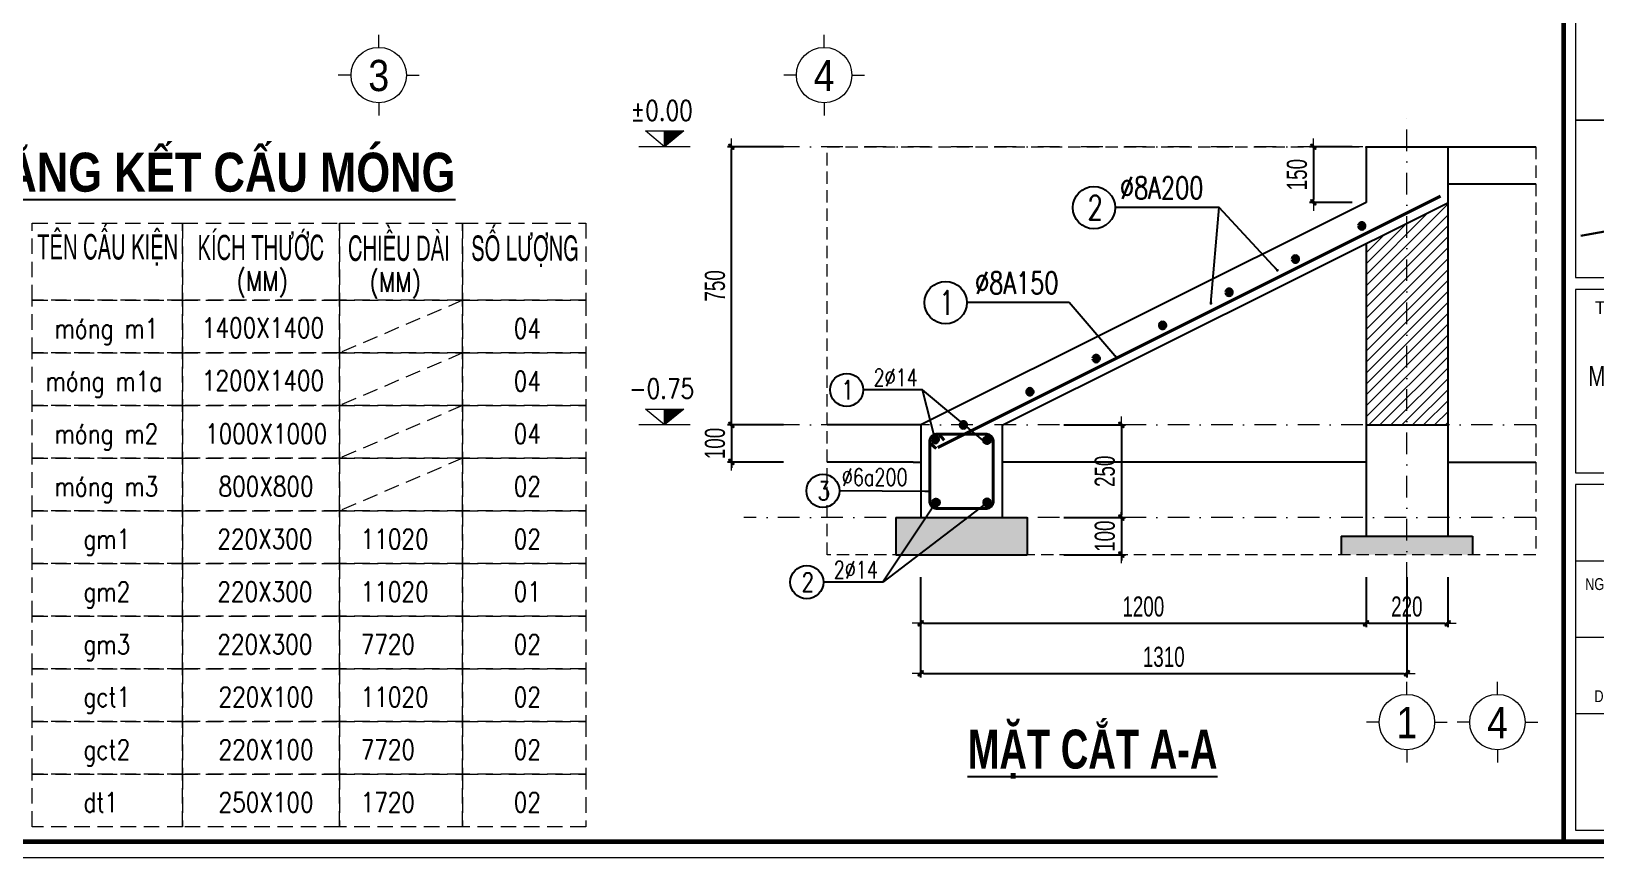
# Model space of a CAD drawing. Header units: millimetres. Extents: x -295047 to 304185, y -728047 to -308748.
# Drawn here: x -161128 to -148482, y -340682 to -333995 of the extents above; entities that cross this region are included whole.
import ezdxf
from ezdxf.enums import TextEntityAlignment as Align

# ---------------------------------------------------------------- set-up
doc = ezdxf.new("R2010")
doc.units = ezdxf.units.MM
doc.header["$MEASUREMENT"] = 0
doc.header["$PDMODE"] = 32
doc.linetypes.add('DASHDOT', pattern=[1, 0.5, -0.25, 0, -0.25])
doc.linetypes.add('HIDDEN', pattern=[0.375, 0.25, -0.125])
doc.layers.get('Defpoints').update_dxf_attribs({"color": 1})
for name, color, linetype, lineweight in [('EG Dim', 8, 'Continuous', 15), ('Khungten_LCDI', 7, 'Continuous', 5), ('LC Dim', 8, 'Continuous', 18), ('LC Hatch', 252, 'Continuous', 9), ('LC ISO', 153, 'Continuous', 13), ('LC MANH DUT', 35, 'HIDDEN', 5), ('LC Net dam 1', 30, 'Continuous', 30), ('LC Net dam2', 6, 'Continuous', 40), ('LC Net dam3', 1, 'Continuous', 60), ('LC Net manh', 219, 'Continuous', 5), ('LC Net thay', 7, 'Continuous', 25), ('LC Net truc', 79, 'DASHDOT', 13), ('LC Text1', 3, 'Continuous', 20), ('LC Text2', 7, 'Continuous', 25)]:
    doc.layers.add(name, color=color, linetype=linetype, lineweight=lineweight)
doc.layers.add('MTTW-THAY', color=4, linetype='Continuous')
doc.styles.add('HOATBIF', font='hoatbif.shx', dxfattribs={"width": 0.7})
doc.styles.add('Khungten', font='VHAVAN.TTF', dxfattribs={"width": 0.9, "height": 5000})
doc.styles.add('LC 1', font='VHAVANB.TTF')
doc.styles.add('LC 2', font='VHARIALN.TTF', dxfattribs={"width": 0.7})
doc.styles.add('LC 3', font='vnsimli.shx', dxfattribs={"width": 0.75})
doc.styles.add('LC3', font='VHARIALB.TTF', dxfattribs={"width": 0.8})
doc.styles.add('RMS2', font='romans.shx', dxfattribs={"width": 0.75})
doc.styles.add('T1', font='Vnsimli.shx', dxfattribs={"width": 0.8})
doc.styles.add('Title', font='VHBLACK.TTF', dxfattribs={"width": 0.8})
doc.dimstyles.new('1-100(1-50)', dxfattribs={"dimscale": 50, "dimtxt": 2.5, "dimasz": 0.35, "dimexe": 0.5, "dimexo": 0, "dimgap": 0.8, "dimtad": 1, "dimdec": 0, "dimzin": 0, "dimdsep": 46, "dimtxsty": 'HOATBIF', "dimblk1": 'DOT', "dimblk2": 'DOT', "dimsah": 1, "dimcen": -1, "dimdle": 1, "dimclrd": 256, "dimclre": 256, "dimclrt": 4, "dimadec": 3, "dimazin": 2, "dimtfac": 0.333333, "dimtdec": 0, "dimtix": 1, "dimtmove": 2, "dimatfit": 3, "dimldrblk": 'DOT', "dimfxl": 1, "dimtvp": 0.833333, "dimtolj": 1, "dimtzin": 0, "dimarcsym": 0})
doc.dimstyles.new('mb', dxfattribs={"dimscale": 71, "dimtxt": 2.5, "dimasz": 0.35, "dimexe": 0.5, "dimexo": 0, "dimgap": 0.8, "dimtad": 1, "dimdec": 0, "dimzin": 0, "dimdsep": 46, "dimtxsty": 'HOATBIF', "dimblk1": 'DOT', "dimblk2": 'DOT', "dimsah": 1, "dimcen": -1, "dimdle": 1, "dimclrd": 256, "dimclre": 256, "dimclrt": 4, "dimadec": 3, "dimazin": 2, "dimtfac": 0.333333, "dimtdec": 0, "dimtix": 1, "dimtmove": 2, "dimatfit": 3, "dimldrblk": 'DOT', "dimfxl": 1, "dimtvp": 0.833333, "dimtolj": 1, "dimtzin": 0, "dimarcsym": 0})

# ---------------------------------------------------------------- blocks, each defined once
blk = doc.blocks.new('NGUYEN BA QUANG')
at = {"layer": 'LC ISO', "const_width": 54}
for points in [[(906, 1114, 0.006821), (929, 1272, 0.011774), (937, 1340, 0.026266), (938, 1394, 0.052103), (935, 1423, 0.076783), (930, 1436, 0.163971), (923, 1442, 0.170042), (914, 1442, 0.080479), (902, 1436, 0.05585), (881, 1417, 0.031056), (847, 1375, 0.025203), (791, 1286, 0.116129), (556, 476, 0.061974), (575, 166, 0.045365), (610, 47, 0.070676), (660, -41, 0.091415), (710, -86, 0.146905), (783, -104, 0.068448), (833, -95, 0.049636), (885, -72, 0.053986), (978, -6, 0.029209), (1056, 69, 0.021304), (1134, 162, 0.025491), (1250, 329, 0.068873), (1561, 1027, 0.01773), (1596, 1171, 0.037697), (1624, 1368, 0.029037), (1623, 1453, 0.04288), (1613, 1525, 0.066726), (1590, 1583, 0.100495), (1556, 1623, 0.111871), (1508, 1644, 0.054631), (1469, 1647, 0.041179), (1426, 1643, 0.04561), (1355, 1623, 0.04967), (1225, 1558, 0.109429), (829, 1164, 0.05047), (753, 1012, 0.368126), (1079, 156, 0.040655), (1223, 90, 0.031441), (1383, 42, 0.023503), (1557, 9, 0.017084), (1742, -10, 0.011936), (1936, -19, 0.009133), (2206, -21, 0.002915), (2480, -16)], [(-3416, -557, -0.001023), (-2231, -345, -0.008385), (-1869, -289, -0.026114), (-905, -212, -0.007166), (-491, -205, 0.001773), (-49, -203, 0.009736), (200, -197, 0.025773), (331, -186, 0.054465), (383, -173, 0.09183), (397, -166, 0.386262), (399, -152, 0.129793), (379, -135, 0.036801), (321, -108, 0.016128), (184, -59, -0.006736), (-183, 62, -0.023924), (-416, 154, -0.046785), (-684, 310, -0.041509), (-918, 503, -0.092678), (-1136, 813, -0.077778), (-1199, 1035, -0.070106), (-1196, 1141, -0.201572), (-1106, 1286, -0.091887), (-982, 1343, -0.118851), (-732, 1351, -0.227561), (-543, 1208, -0.055716), (-508, 1121, -0.035741), (-487, 1019, -0.022757), (-478, 904, -0.018678), (-477, 714, 0.005361), (-493, 294, 0.022501), (-487, 25, 0.024956), (-474, -85, 0.051878), (-451, -169, 0.084004), (-427, -209, 0.302699), (-372, -224, 0.091028), (-331, -204, 0.045769), (-285, -164, 0.031407), (-218, -87, 0.026473), (-114, 66, 0.038878), (124, 530, 0.063388), (207, 831, 0.030377), (243, 1236, 0.019395), (241, 1350, 0.050857), (231, 1429, 0.089259), (221, 1451, 0.446193), (202, 1454, 0.08967), (185, 1438, 0.048315), (156, 1388, 0.024568), (114, 1288, 0.037087), (24, 971, 0.06811), (7, 722, 0.007404), (19, 571, -0.009821), (27, 442, 0.013775), (38, 214, 0.023991), (46, 154, 0.068642), (58, 113, 0.168495), (71, 99, 0.190472), (82, 99, 0.135753), (102, 116, 0.042547), (133, 165, 0.037247), (185, 280, 0.083462), (192, 310, 0.752396), (189, 311, 0.077103), (170, 286, 0.067778), (106, 135, 0.079642), (97, 52, 0.07615), (107, 12, 0.090818), (168, -77, 0.162992), (233, -111, 0.134535), (287, -101, 0.046135), (315, -85, 0.0589), (372, -33, 0.033446), (431, 44, 0.020493), (492, 142, 0.018931), (584, 325, 0.012315), (712, 617, 0.006262), (906, 1114)], [(274, -380, 0.002584), (99, -322, 0.004829), (-9, -289, 0.009549), (-104, -262, 0.02019), (-180, -245, 0.020391), (-210, -242, 0.037792), (-233, -241, 0.083891), (-249, -244, 0.129866), (-256, -250, 0.170647), (-258, -257, 0.074142), (-257, -264, 0.04333), (-253, -271, 0.038982), (-240, -290, 0.018381), (-209, -327, -0.006145), (-155, -388, -0.017161), (-112, -442, -0.029179), (-72, -502, -0.056277), (-39, -577, -0.025416), (-31, -610, -0.003247), (-24, -652, 0.033316), (-18, -677, 0.055631), (-12, -689, 0.087521), (-5, -698, 0.15828), (8, -703, 0.07777), (18, -702, 0.051495), (30, -698, 0.04838), (50, -685, 0.02792), (72, -667, 0.021215), (104, -635, 0.012757), (138, -596, 0.011354), (192, -528, 0.005945), (265, -430, -0.007904), (360, -301, -0.011483), (384, -270, -0.027823), (404, -249, -0.066961), (415, -240, -0.123545), (420, -238, -0.248584), (424, -240, -0.12084), (426, -246, -0.064597), (426, -260, -0.027008), (421, -289, -0.011306), (411, -326, -0.007085), (384, -419, 0.007773), (340, -569, 0.03162), (266, -923, 0.004795), (248, -1055)], [(-1368, -847, -0.004051), (-800, -737, -0.026384), (342, -582, -0.006339), (726, -556, -0.004215), (1111, -537, -0.002629), (1689, -517)]]:
    blk.add_lwpolyline(points, format="xyb", dxfattribs=at)
blk = doc.blocks.new('lcdi fix')
at = {"layer": 'Defpoints', "lineweight": 0}
blk.add_lwpolyline([(-1200, -14850), (-1200, 14850), (40800, 14850), (40800, -14850)], close=True, dxfattribs=at)
at = {"layer": 'Khungten_LCDI', "color": 5, "lineweight": 60}
blk.add_line((36600, 14650), (36600, -14650), dxfattribs=at)
at = {"layer": 'Khungten_LCDI', "color": 9, "lineweight": 15}
for p, q in [((40450, -11100), (36750, -11100)), ((40450, -12067), (36750, -12067)), ((40450, -13033), (36750, -13033))]:
    blk.add_line(p, q, dxfattribs=at)
at = {"layer": 'Khungten_LCDI', "color": 5, "lineweight": 60}
blk.add_lwpolyline([(0, -14650), (0, 14650), (40600, 14650), (40600, -14650)], close=True, dxfattribs=at)
at = {"layer": 'Khungten_LCDI', "color": 9, "lineweight": 15}
for points in [[(36750, -5526), (40450, -5526), (40450, -3535), (36750, -3535)], [(36750, -7517), (40450, -7517), (40450, -5526), (36750, -5526)], [(36750, -9983), (40450, -9983), (40450, -7667), (36750, -7667)], [(36750, -14500), (40450, -14500), (40450, -10133), (36750, -10133)]]:
    blk.add_lwpolyline(points, close=True, dxfattribs=at)
at = {"layer": 'LC Net dam 1', "xscale": 0.5000006712537298, "yscale": 0.5000006712537298, "zscale": 0.5000006712537298}
blk.add_blockref('NGUYEN BA QUANG', (38525, -6710), dxfattribs=at)
at = {"color": 7, "style": 'Khungten'}
blk.add_text('tªn b¶n vÏ - drawing title', height=160, dxfattribs=at).set_placement((38566, -7977), align=Align.CENTER)
at = {"color": 7, "style": 'Khungten', "width": 0.8}
for s, p in [('ngµy hoµn thµnh', (37654, -11466)), ('design stage', (37592, -12883))]:
    blk.add_text(s, height=150, dxfattribs=at).set_placement(p, align=Align.CENTER)
for tag, p in [('REVISION', (39499, -10746)), ('NGAYHT', (39546, -11609))]:
    blk.add_attdef(tag, text='', height=200, dxfattribs=at).set_placement(p, align=Align.CENTER)
at = {"layer": 'LC Text1', "style": 'Title', "width": 1.485915}
for tag, p, p2 in [('TENBANVE1', (36913, -8886), (40339, -8886)), ('TENBANVE2', (36913, -9562), (40339, -9562))]:
    blk.add_attdef(tag, text='', height=250, dxfattribs=at).set_placement(p, p2, align=Align.FIT)
at = {"layer": 'LC Text1', "style": 'Title', "width": 0.7}
blk.add_attdef('SOBANVE', text='', height=250, dxfattribs=at).set_placement((39562, -13896), align=Align.CENTER)
blk = doc.blocks.new('TTRUC')
at = {"layer": 'LC ISO'}
for p, q in [((0, 6.95), (0, 10.13)), ((-6.95, 0), (-10.13, 0)), ((6.95, 0), (10.13, 0)), ((0, -6.95), (0, -10.13))]:
    blk.add_line(p, q, dxfattribs=at)
at = {"layer": 'LC Net manh'}
blk.add_circle((0, 0), 6.95, dxfattribs=at)
blk = doc.blocks.new('TIEUDE1')
at = {"layer": 'LC Text2', "color": 7, "style": 'LC 1'}
blk.add_attdef('TIªU§Ò', text='', height=5, dxfattribs=at).set_placement((0, 0), align=Align.BOTTOM_CENTER)
blk.add_attdef('TL', text='', height=3, dxfattribs=at).set_placement((0, -2), align=Align.TOP_CENTER)
blk = doc.blocks.new('DOT')
at = {"layer": 'LC Dim'}
blk.add_line((-3, 0), (3, 0), dxfattribs=at)
at = {"layer": 'LC Dim', "color": 4}
blk.add_line((-1, -1), (1, 1), dxfattribs=at)
blk.add_lwpolyline([(0.5, 1), (-1, -0.5), (-0.5, -1), (1, 0.5)], close=True, dxfattribs=at)
blk = doc.blocks.new('theptron1')
at = {"layer": 'LC Net dam3'}
for p, q in [((-0.5, 0), (0.5, 0)), ((-0.35, 0.35), (0.35, -0.35)), ((0.35, 0.35), (-0.35, -0.35)), ((0, 0.5), (0, -0.5))]:
    blk.add_line(p, q, dxfattribs=at)
blk.add_circle((0, 0), 0.5, dxfattribs=at)
blk = doc.blocks.new('*U826')
at = {"layer": 'EG Dim', "xscale": -40.70494083590806, "yscale": 40.70494083590806, "zscale": 40.70494083595277, "rotation": 90}
blk.add_blockref('theptron1', (0, 0), dxfattribs=at)
blk = doc.blocks.new('*U827')
at = {"layer": 'MTTW-THAY', "color": 0, "linetype": 'ByBlock', "lineweight": -2}
for p in [(3220, 1610), (2683, 1342), (2147, 1073), (1610, 805), (1073, 537), (537, 268), (0, 0)]:
    blk.add_blockref('*U826', p, dxfattribs=at)
blk = doc.blocks.new('*D828')
at = {"layer": 'Defpoints', "color": 0, "ltscale": 2, "transparency": 16777216}
for p in [(-150339, -338412), (-149679, -338412), (-149679, -338784)]:
    blk.add_point(p, dxfattribs=at)
at = {"layer": 'LC Dim', "lineweight": -2, "ltscale": 2, "transparency": 16777216}
for p, q in [((-150339, -338412), (-150339, -338816)), ((-149679, -338412), (-149679, -338816)), ((-150316, -338784), (-149702, -338784))]:
    blk.add_line(p, q, dxfattribs=at)
at = {"layer": 'LC Dim', "lineweight": -2, "ltscale": 2, "transparency": 16777216, "xscale": 22.75, "yscale": 22.75, "zscale": 22.75, "rotation": 180}
blk.add_blockref('DOT', (-150339, -338784), dxfattribs=at)
at = {"layer": 'LC Dim', "lineweight": -2, "ltscale": 2, "transparency": 16777216, "xscale": 22.75, "yscale": 22.75, "zscale": 22.75}
blk.add_blockref('DOT', (-149679, -338784), dxfattribs=at)
at = {"layer": 'LC Dim', "color": 4, "ltscale": 2, "transparency": 16777216, "insert": (-150009, -338650), "char_height": 162.5, "attachment_point": 5, "style": 'HOATBIF'}
blk.add_mtext('\\A1;220', dxfattribs=at)
blk = doc.blocks.new('_Dot')
at = {"color": 0, "linetype": 'ByBlock', "lineweight": -2}
blk.add_line((-0.5, 0), (-1, 0), dxfattribs=at)
at = {"color": 0, "linetype": 'ByBlock', "const_width": 0.5}
blk.add_lwpolyline([(-0.25, 0, 1), (0.25, 0, 1)], format="xyb", close=True, dxfattribs=at)
blk = doc.blocks.new('*D829')
at = {"layer": 'Defpoints', "color": 0, "ltscale": 2, "transparency": 16777216}
for p in [(-153939, -338412), (-150339, -338412), (-150339, -338784)]:
    blk.add_point(p, dxfattribs=at)
at = {"layer": 'LC Dim', "lineweight": -2, "ltscale": 2, "transparency": 16777216}
for p, q in [((-153939, -338412), (-153939, -338816)), ((-150339, -338412), (-150339, -338816)), ((-153916, -338784), (-150362, -338784))]:
    blk.add_line(p, q, dxfattribs=at)
at = {"layer": 'LC Dim', "lineweight": -2, "ltscale": 2, "transparency": 16777216, "xscale": 22.75, "yscale": 22.75, "zscale": 22.75, "rotation": 180}
blk.add_blockref('DOT', (-153939, -338784), dxfattribs=at)
at = {"layer": 'LC Dim', "lineweight": -2, "ltscale": 2, "transparency": 16777216, "xscale": 22.75, "yscale": 22.75, "zscale": 22.75}
blk.add_blockref('DOT', (-150339, -338784), dxfattribs=at)
at = {"layer": 'LC Dim', "color": 4, "ltscale": 2, "transparency": 16777216, "insert": (-152139, -338650), "char_height": 162.5, "attachment_point": 5, "style": 'HOATBIF'}
blk.add_mtext('\\A1;1200', dxfattribs=at)
blk = doc.blocks.new('*D830')
at = {"layer": 'Defpoints', "color": 0, "ltscale": 2, "transparency": 16777216}
for p in [(-153939, -338412), (-150009, -338412), (-150009, -339190)]:
    blk.add_point(p, dxfattribs=at)
at = {"layer": 'LC Dim', "lineweight": -2, "ltscale": 2, "transparency": 16777216}
for p, q in [((-153939, -338412), (-153939, -339222)), ((-150009, -338412), (-150009, -339222)), ((-153916, -339190), (-150032, -339190))]:
    blk.add_line(p, q, dxfattribs=at)
at = {"layer": 'LC Dim', "lineweight": -2, "ltscale": 2, "transparency": 16777216, "xscale": 22.75, "yscale": 22.75, "zscale": 22.75, "rotation": 180}
blk.add_blockref('DOT', (-153939, -339190), dxfattribs=at)
at = {"layer": 'LC Dim', "lineweight": -2, "ltscale": 2, "transparency": 16777216, "xscale": 22.75, "yscale": 22.75, "zscale": 22.75}
blk.add_blockref('DOT', (-150009, -339190), dxfattribs=at)
at = {"layer": 'LC Dim', "color": 4, "ltscale": 2, "transparency": 16777216, "insert": (-151974, -339057), "char_height": 162.5, "attachment_point": 5, "style": 'HOATBIF'}
blk.add_mtext('\\A1;1310', dxfattribs=at)
blk = doc.blocks.new('*D831')
at = {"layer": 'Defpoints', "color": 0, "ltscale": 2, "transparency": 16777216}
for p in [(-155468, -334930), (-155048, -334930), (-155048, -337180)]:
    blk.add_point(p, dxfattribs=at)
at = {"layer": 'LC Dim', "lineweight": -2, "ltscale": 2, "transparency": 16777216}
for p, q in [((-155048, -334930), (-155500, -334930)), ((-155468, -337157), (-155468, -334953)), ((-155048, -337180), (-155500, -337180))]:
    blk.add_line(p, q, dxfattribs=at)
at = {"layer": 'LC Dim', "lineweight": -2, "ltscale": 2, "transparency": 16777216, "xscale": 22.75, "yscale": 22.75, "zscale": 22.75}
for p, rotation in [((-155468, -334930), 90), ((-155468, -337180), 270)]:
    blk.add_blockref('DOT', p, dxfattribs=dict(at, rotation=rotation))
at = {"layer": 'LC Dim', "color": 4, "ltscale": 2, "transparency": 16777216, "insert": (-155601, -336055), "char_height": 162.5, "attachment_point": 5, "rotation": 90, "style": 'HOATBIF'}
blk.add_mtext('\\A1;750', dxfattribs=at)
blk = doc.blocks.new('Caodo1')
at = {"layer": 'LC Text1'}
blk.add_hatch(color=256, dxfattribs=at).paths.add_polyline_path([(0, 200), (0, 0), (243, 200)])
for p, q in [((0, 0), (0, 200)), ((324, 0), (-324, 0))]:
    blk.add_line(p, q, dxfattribs=at)
blk.add_lwpolyline([(-243, 200), (243, 200), (0, 0), (0, 0)], close=True, dxfattribs=at)
at = {"layer": 'LC Text1', "style": 'T1', "width": 0.8}
blk.add_attdef('%%P0,00', text='', height=250, dxfattribs=at).set_placement((-39, 460), align=Align.MIDDLE_CENTER)
blk = doc.blocks.new('*D832')
at = {"layer": 'Defpoints', "color": 0, "ltscale": 2, "transparency": 16777216}
for p in [(-155048, -337180), (-155468, -337480), (-155048, -337480)]:
    blk.add_point(p, dxfattribs=at)
at = {"layer": 'LC Dim', "lineweight": -2, "ltscale": 2, "transparency": 16777216}
for p, q in [((-155048, -337180), (-155500, -337180)), ((-155468, -337157), (-155468, -337135)), ((-155468, -337180), (-155468, -337480)), ((-155048, -337480), (-155500, -337480)), ((-155468, -337503), (-155468, -337526))]:
    blk.add_line(p, q, dxfattribs=at)
at = {"layer": 'LC Dim', "lineweight": -2, "ltscale": 2, "transparency": 16777216, "xscale": 22.75, "yscale": 22.75, "zscale": 22.75}
for p, rotation in [((-155468, -337180), 270), ((-155468, -337480), 90)]:
    blk.add_blockref('DOT', p, dxfattribs=dict(at, rotation=rotation))
at = {"layer": 'LC Dim', "color": 4, "ltscale": 2, "transparency": 16777216, "insert": (-155601, -337330), "char_height": 162.5, "attachment_point": 5, "rotation": 90, "style": 'HOATBIF'}
blk.add_mtext('\\A1;100', dxfattribs=at)
blk = doc.blocks.new('*D833')
at = {"layer": 'Defpoints', "color": 0, "ltscale": 2, "transparency": 16777216}
for p in [(-150451, -334930), (-150764, -335380), (-150451, -335380)]:
    blk.add_point(p, dxfattribs=at)
at = {"layer": 'LC Dim', "lineweight": -2, "ltscale": 2, "transparency": 16777216}
for p, q in [((-150451, -334930), (-150796, -334930)), ((-150764, -334953), (-150764, -335357)), ((-150451, -335380), (-150796, -335380))]:
    blk.add_line(p, q, dxfattribs=at)
at = {"layer": 'LC Dim', "lineweight": -2, "ltscale": 2, "transparency": 16777216, "xscale": 22.75, "yscale": 22.75, "zscale": 22.75}
for p, rotation in [((-150764, -334930), 90), ((-150764, -335380), 270)]:
    blk.add_blockref('DOT', p, dxfattribs=dict(at, rotation=rotation))
at = {"layer": 'LC Dim', "color": 4, "ltscale": 2, "transparency": 16777216, "insert": (-150897, -335155), "char_height": 162.5, "attachment_point": 5, "rotation": 90, "style": 'HOATBIF'}
blk.add_mtext('\\A1;150', dxfattribs=at)
blk = doc.blocks.new('*D834')
at = {"layer": 'Defpoints', "color": 0, "ltscale": 2, "transparency": 16777216}
for p in [(-152781, -337180), (-152781, -337930), (-152316, -337930)]:
    blk.add_point(p, dxfattribs=at)
at = {"layer": 'LC Dim', "lineweight": -2, "ltscale": 2, "transparency": 16777216}
for p, q in [((-152781, -337180), (-152284, -337180)), ((-152316, -337203), (-152316, -337907)), ((-152781, -337930), (-152284, -337930))]:
    blk.add_line(p, q, dxfattribs=at)
at = {"layer": 'LC Dim', "lineweight": -2, "ltscale": 2, "transparency": 16777216, "xscale": 22.75, "yscale": 22.75, "zscale": 22.75}
for p, rotation in [((-152316, -337180), 90), ((-152316, -337930), 270)]:
    blk.add_blockref('DOT', p, dxfattribs=dict(at, rotation=rotation))
at = {"layer": 'LC Dim', "color": 4, "ltscale": 2, "transparency": 16777216, "insert": (-152450, -337555), "char_height": 162.5, "attachment_point": 5, "rotation": 90, "style": 'HOATBIF'}
blk.add_mtext('\\A1;250', dxfattribs=at)
blk = doc.blocks.new('*D835')
at = {"layer": 'Defpoints', "color": 0, "ltscale": 2, "transparency": 16777216}
for p in [(-152781, -337930), (-152781, -338230), (-152316, -338230)]:
    blk.add_point(p, dxfattribs=at)
at = {"layer": 'LC Dim', "lineweight": -2, "ltscale": 2, "transparency": 16777216}
for p, q in [((-152781, -337930), (-152284, -337930)), ((-152316, -337907), (-152316, -337885)), ((-152316, -337930), (-152316, -338230)), ((-152781, -338230), (-152284, -338230)), ((-152316, -338253), (-152316, -338276))]:
    blk.add_line(p, q, dxfattribs=at)
at = {"layer": 'LC Dim', "lineweight": -2, "ltscale": 2, "transparency": 16777216, "xscale": 22.75, "yscale": 22.75, "zscale": 22.75}
for p, rotation in [((-152316, -337930), 270), ((-152316, -338230), 90)]:
    blk.add_blockref('DOT', p, dxfattribs=dict(at, rotation=rotation))
at = {"layer": 'LC Dim', "color": 4, "ltscale": 2, "transparency": 16777216, "insert": (-152450, -338080), "char_height": 162.5, "attachment_point": 5, "rotation": 90, "style": 'HOATBIF'}
blk.add_mtext('\\A1;100', dxfattribs=at)

msp = doc.modelspace()

# ---------------------------------------------------------------- hatches: boundary and pattern name
at = {"layer": 'LC Hatch', "ltscale": 2}
h = msp.add_hatch(dxfattribs=at)
h.set_pattern_fill('ANSI31', color=256, scale=500, style=0)
h.set_pattern_definition([(45, (-37595.7, -50157.91), (-44.194174, 44.194174), [])])
h.paths.add_polyline_path([(-150338.8, -337180), (-149678.8, -337180), (-149678.8, -335385.4), (-150338.8, -335715.4)])
h = msp.add_hatch(dxfattribs=at)
h.set_pattern_fill('AR-CONC', color=256, scale=10, style=0)
h.set_pattern_definition([(50, (-1722.47, 22909.374), (71.726018, -6.2752135), [7.5, -82.5]), (355, (-1722.47, 22909.374), (-13.875133, 75.219213), [6, -66]), (100.4514, (-1716.49, 22908.85), (57.850938, 68.943954), [6.374019, -70.114211]), (46.1842, (-1722.47, 22929.37), (106.724105, -16.551901), [11.25, -123.75]), (96.6356, (-1713.58, 22928), (93.46627, 97.411787), [9.56103, -105.1713]), (351.1842, (-1722.47, 22929.37), (93.466195, 97.41186), [9, -99]), (21, (-1712.47, 22924.374), (59.690705, -40.261889), [7.5, -82.5]), (326, (-1712.47, 22924.374), (24.331533, 72.515005), [6, -66]), (71.4514, (-1707.496, 22921.02), (84.022263, 32.25305), [6.374019, -70.114211]), (37.5, (-1722.47, 22909.374), (1.2159855, 33.2893854), [0, -65.2, 0, -67, 0, -66.25]), (7.5, (-1722.47, 22909.374), (26.3069537, 39.4411712), [0, -38.2, 0, -63.7, 0, -25.25]), (327.5, (-1744.77, 22909.374), (53.3822436, -2.2554872), [0, -25, 0, -78, 0, -103.5]), (317.5, (-1754.77, 22909.374), (58.318617, 10.010498), [0, -32.5, 0, -51.8, 0, -73.5])])
h.paths.add_polyline_path([(-154138.8, -337930), (-154138.8, -338230), (-153077.9, -338230), (-153077.9, -337930)])
h.paths.add_polyline_path([(-150008.8, -338230), (-150008.8, -338080), (-150538.8, -338080), (-150538.8, -338230)])
h.paths.add_polyline_path([(-149478.8, -338230), (-149478.8, -338080), (-150008.8, -338080), (-150008.8, -338230)])

# ---------------------------------------------------------------- linework, layer by layer
at = {"layer": 'LC MANH DUT', "ltscale": 500}
for p, q in [((-157641.5, -336171.7), (-158637.4, -336597.6)), ((-157641.5, -336597.6), (-158637.4, -337023.5)), ((-157641.5, -337023.5), (-158637.4, -337449.5)), ((-157641.5, -337449.5), (-158637.4, -337875.4))]:
    msp.add_line(p, q, dxfattribs=at)
at = {"layer": 'LC MANH DUT', "ltscale": 400}
msp.add_lwpolyline([(-148965.4, -338230), (-154695.7, -338230), (-154695.7, -334930), (-148965.4, -334930)], close=True, dxfattribs=at)
at = {"layer": 'LC MANH DUT', "ltscale": 500}
for points in [[(-161120, -335547.9), (-159905.2, -335547.9), (-159905.2, -336171.7), (-161120, -336171.7)], [(-159905.2, -335547.9), (-158637.4, -335547.9), (-158637.4, -336171.7), (-159905.2, -336171.7)], [(-158637.4, -335547.9), (-157641.5, -335547.9), (-157641.5, -336171.7), (-158637.4, -336171.7)], [(-157641.5, -335547.9), (-156645.6, -335547.9), (-156645.6, -336171.7), (-157641.5, -336171.7)], [(-161120, -336171.7), (-159905.2, -336171.7), (-159905.2, -336597.6), (-161120, -336597.6)], [(-159905.2, -336171.7), (-158637.4, -336171.7), (-158637.4, -336597.6), (-159905.2, -336597.6)], [(-158637.4, -336171.7), (-157641.5, -336171.7), (-157641.5, -336597.6), (-158637.4, -336597.6)], [(-157641.5, -336171.7), (-156645.6, -336171.7), (-156645.6, -336597.6), (-157641.5, -336597.6)], [(-161120, -336597.6), (-159905.2, -336597.6), (-159905.2, -337023.5), (-161120, -337023.5)], [(-159905.2, -336597.6), (-158637.4, -336597.6), (-158637.4, -337023.5), (-159905.2, -337023.5)], [(-158637.4, -336597.6), (-157641.5, -336597.6), (-157641.5, -337023.5), (-158637.4, -337023.5)], [(-157641.5, -336597.6), (-156645.6, -336597.6), (-156645.6, -337023.5), (-157641.5, -337023.5)], [(-161120, -337023.5), (-159905.2, -337023.5), (-159905.2, -337449.5), (-161120, -337449.5)], [(-159905.2, -337023.5), (-158637.4, -337023.5), (-158637.4, -337449.5), (-159905.2, -337449.5)], [(-158637.4, -337023.5), (-157641.5, -337023.5), (-157641.5, -337449.5), (-158637.4, -337449.5)], [(-157641.5, -337023.5), (-156645.6, -337023.5), (-156645.6, -337449.5), (-157641.5, -337449.5)], [(-161120, -337449.5), (-159905.2, -337449.5), (-159905.2, -337875.4), (-161120, -337875.4)], [(-159905.2, -337449.5), (-158637.4, -337449.5), (-158637.4, -337875.4), (-159905.2, -337875.4)], [(-158637.4, -337449.5), (-157641.5, -337449.5), (-157641.5, -337875.4), (-158637.4, -337875.4)], [(-157641.5, -337449.5), (-156645.6, -337449.5), (-156645.6, -337875.4), (-157641.5, -337875.4)], [(-161120, -337875.4), (-159905.2, -337875.4), (-159905.2, -338301.3), (-161120, -338301.3)], [(-159905.2, -337875.4), (-158637.4, -337875.4), (-158637.4, -338301.3), (-159905.2, -338301.3)], [(-158637.4, -337875.4), (-157641.5, -337875.4), (-157641.5, -338301.3), (-158637.4, -338301.3)], [(-157641.5, -337875.4), (-156645.6, -337875.4), (-156645.6, -338301.3), (-157641.5, -338301.3)], [(-161120, -338301.3), (-159905.2, -338301.3), (-159905.2, -338727.2), (-161120, -338727.2)], [(-159905.2, -338301.3), (-158637.4, -338301.3), (-158637.4, -338727.2), (-159905.2, -338727.2)], [(-158637.4, -338301.3), (-157641.5, -338301.3), (-157641.5, -338727.2), (-158637.4, -338727.2)], [(-157641.5, -338301.3), (-156645.6, -338301.3), (-156645.6, -338727.2), (-157641.5, -338727.2)], [(-161120, -338727.2), (-159905.2, -338727.2), (-159905.2, -339153.1), (-161120, -339153.1)], [(-159905.2, -338727.2), (-158637.4, -338727.2), (-158637.4, -339153.1), (-159905.2, -339153.1)], [(-158637.4, -338727.2), (-157641.5, -338727.2), (-157641.5, -339153.1), (-158637.4, -339153.1)], [(-157641.5, -338727.2), (-156645.6, -338727.2), (-156645.6, -339153.1), (-157641.5, -339153.1)], [(-161120, -339153.1), (-159905.2, -339153.1), (-159905.2, -339579), (-161120, -339579)], [(-159905.2, -339153.1), (-158637.4, -339153.1), (-158637.4, -339579), (-159905.2, -339579)], [(-158637.4, -339153.1), (-157641.5, -339153.1), (-157641.5, -339579), (-158637.4, -339579)], [(-157641.5, -339153.1), (-156645.6, -339153.1), (-156645.6, -339579), (-157641.5, -339579)], [(-161120, -339579), (-159905.2, -339579), (-159905.2, -340004.9), (-161120, -340004.9)], [(-159905.2, -339579), (-158637.4, -339579), (-158637.4, -340004.9), (-159905.2, -340004.9)], [(-158637.4, -339579), (-157641.5, -339579), (-157641.5, -340004.9), (-158637.4, -340004.9)], [(-157641.5, -339579), (-156645.6, -339579), (-156645.6, -340004.9), (-157641.5, -340004.9)], [(-161120, -340004.9), (-159905.2, -340004.9), (-159905.2, -340430.8), (-161120, -340430.8)], [(-159905.2, -340004.9), (-158637.4, -340004.9), (-158637.4, -340430.8), (-159905.2, -340430.8)], [(-158637.4, -340004.9), (-157641.5, -340004.9), (-157641.5, -340430.8), (-158637.4, -340430.8)], [(-157641.5, -340004.9), (-156645.6, -340004.9), (-156645.6, -340430.8), (-157641.5, -340430.8)]]:
    msp.add_lwpolyline(points, close=True, dxfattribs=at)
at = {"layer": 'LC Net dam2'}
for p, q in [((-153800.5, -337362.7), (-149736.3, -335330.6)), ((-153863.8, -337327.2), (-153814.7, -337371)), ((-153791, -337256), (-153748, -337304.3))]:
    msp.add_line(p, q, dxfattribs=at)
msp.add_lwpolyline([(-153863.8, -337307), (-153863.8, -337804, 0.4142136), (-153812.7, -337855), (-153404.8, -337855, 0.4142136), (-153353.8, -337804), (-153353.8, -337307, 0.4142136), (-153404.8, -337256), (-153812.7, -337256, 0.4142136)], format="xyb", close=True, dxfattribs=at)
at = {"layer": 'LC Net thay'}
for p, q in [((-150338.8, -334930), (-148965.4, -334930)), ((-150338.8, -334930), (-150338.8, -335380)), ((-150338.8, -334930), (-150338.8, -334930)), ((-149678.8, -334930), (-149678.8, -338080)), ((-150338.8, -335230), (-150338.8, -335380)), ((-149678.8, -335230), (-148965.4, -335230)), ((-150338.8, -335380), (-153938.8, -337180)), ((-149678.8, -335385.4), (-153278.8, -337185.4)), ((-150338.8, -335715.4), (-150338.8, -338080)), ((-153938.8, -337180), (-154695.7, -337180)), ((-153938.8, -337180), (-153938.8, -337930)), ((-153278.8, -337185.4), (-153278.8, -337930)), ((-153998.8, -337480), (-154695.7, -337480)), ((-153998.8, -337480), (-153938.8, -337480)), ((-153938.8, -337388.2), (-153938.8, -337388.8)), ((-153278.8, -337480), (-153277.9, -337480)), ((-150338.8, -337480), (-153277.9, -337480)), ((-149678.8, -337480), (-148965.4, -337480)), ((-149408.8, -337480), (-149078.7, -337480)), ((-154138.8, -337930), (-154138.8, -338230)), ((-154138.8, -337930), (-153077.9, -337930)), ((-153077.9, -337930), (-153077.9, -338230)), ((-150538.8, -338080), (-150538.8, -338230)), ((-149478.8, -338080), (-149478.8, -338230)), ((-154138.8, -338230), (-153077.9, -338230))]:
    msp.add_line(p, q, dxfattribs=at)
at = {"layer": 'LC Net thay', "ltscale": 2}
for p, q in [((-150338.8, -337180), (-149678.8, -337180)), ((-150538.8, -338080), (-149478.8, -338080))]:
    msp.add_line(p, q, dxfattribs=at)
at = {"layer": 'LC Net truc', "ltscale": 350}
for p, q in [((-150008.8, -338466), (-150008.8, -334690.6)), ((-148965.4, -334930), (-155368.1, -334930)), ((-148965.4, -337180), (-155368.1, -337180)), ((-148965.4, -337930), (-155368.1, -337930))]:
    msp.add_line(p, q, dxfattribs=at)
at = {"layer": 'LC Text2', "ltscale": 100}
for centre, radius in [((-152538.4, -335422.3), 171.2), ((-153737.1, -336190.5), 171.2), ((-154536.7, -336896.8), 133.8), ((-154729.1, -337712.9), 133.8), ((-154858.7, -338452.3), 133.8)]:
    msp.add_circle(centre, radius, dxfattribs=at)

# ---------------------------------------------------------------- block references
at = {"layer": 'LC Dim', "yscale": 42.00000000048894}
for p, xscale, zscale, rotation in [((-153814.9, -337806.9), 42.00000000048894, 42.00000000048894, 180.0000000004822), ((-153402.6, -337806.9), -42.00000000048894, 42.00000000045436, 180)]:
    msp.add_blockref('theptron1', p, dxfattribs=dict(at, xscale=xscale, zscale=zscale, rotation=rotation))
at = {"layer": 'LC ISO'}
for p, xscale, yscale, zscale in [((-158319.1, -334349.7), 32.25101427308982, 32.25101427308982, 32.25101427308982), ((-154719.1, -334349.7), 32.25101427308982, 32.25101427308982, 32.25101427308982), ((-150008.8, -339584.4), 32.25101427331897, 32.25101427331897, 32.25101427331897), ((-149276.7, -339584.4), 32.25101427331897, 32.25101427331897, 32.25101427331897)]:
    msp.add_blockref('TTRUC', p, dxfattribs=dict(at, xscale=xscale, yscale=yscale, zscale=zscale))
at = {"layer": 'LC Net thay'}
ref = msp.add_blockref('lcdi fix', (-172167, -331177.5), dxfattribs=dict(at, xscale=0.6399999999848659, yscale=0.6399999999848659, zscale=0.6399999999848659))
ref.add_attrib('TENBANVE1', 'mÆt b»ng kÕt cÊu mãng', dxfattribs={"layer": 'LC Text1', "height": 160, "style": 'Title', "width": 0.656274}).set_placement((-148542.9, -336864.4), (-146349.9, -336864.4), align=Align.FIT)
at = {"layer": 'LC Text1'}
ref = msp.add_blockref('Caodo1', (-156008.2, -334930), dxfattribs=dict(at, xscale=0.6400000000000002, yscale=0.6400000000000002, zscale=0.6400000000000002))
ref.add_attrib('%%P0,00', '%%p0.00', dxfattribs={"layer": 'LC Text2', "color": 4, "height": 160, "style": 'T1', "width": 0.8}).set_placement((-156033.2, -334635.9), align=Align.MIDDLE_CENTER)
ref = msp.add_blockref('Caodo1', (-156008.2, -337180), dxfattribs=dict(at, xscale=0.6400000000000002, yscale=0.6400000000000002, zscale=0.6400000000000002))
ref.add_attrib('%%P0,00', '-0.75', dxfattribs={"layer": 'LC Text2', "color": 4, "height": 160, "style": 'T1', "width": 0.8}).set_placement((-156033.2, -336885.9), align=Align.MIDDLE_CENTER)
at = {"layer": 'LC Text2'}
ref = msp.add_blockref('TIEUDE1', (-160075.5, -335387.4), dxfattribs=dict(at, xscale=64.00000000148876, yscale=64.00000000148876, zscale=64.00000000148876))
ref.add_attrib('TIªU§Ò', '%%UmÆt b»ng kÕt cÊu mãng', dxfattribs={"color": 7, "height": 315.163, "style": 'LC3', "width": 0.8}).set_placement((-160075.5, -335387.4), align=Align.BOTTOM_CENTER)
ref = msp.add_blockref('TIEUDE1', (-152549.3, -340054.9), dxfattribs=dict(at, xscale=64.00000000148876, yscale=64.00000000148876, zscale=64.00000000148876))
ref.add_attrib('TIªU§Ò', '%%UMÆT C¾T A-A', dxfattribs={"color": 7, "height": 315.163, "style": 'LC3', "width": 0.7}).set_placement((-152549.3, -340054.9), align=Align.BOTTOM_CENTER)
at = {"layer": 'MTTW-THAY'}
msp.add_blockref('*U827', (-153593.2, -337180), dxfattribs=at)
at = {"layer": 'MTTW-THAY', "yscale": 42.00000000048894}
for p, xscale, zscale in [((-153821.3, -337297.7), -42.00000000048894, 42.00000000045436), ((-153402.6, -337304.1), 42.00000000048894, 42.00000000048894)]:
    msp.add_blockref('theptron1', p, dxfattribs=dict(at, xscale=xscale, zscale=zscale))

# ---------------------------------------------------------------- texts
at = {"layer": 'LC Text1', "ltscale": 0.2, "style": 'LC 1', "width": 0.9}
for s, p in [('3', (-158319.1, -334555.1)), ('4', (-154719.1, -334555.1)), ('1', (-150008.8, -339789.9)), ('4', (-149276.7, -339789.9))]:
    msp.add_text(s, height=252.5, dxfattribs=at).set_placement(p, align=Align.BOTTOM_CENTER)
at = {"layer": 'LC Text1', "color": 3, "style": 'LC 3', "width": 0.8}
for s, p in [('(MM)', (-159469.7, -336095.4)), ('(MM)', (-158394.9, -336104.3)), ('mãng m1', (-160940.5, -336479.7)), ('1400X1400', (-159748.4, -336474.7)), ('04', (-157228, -336479.7)), ('mãng m1a', (-161013.5, -336905.6)), ('1200X1400', (-159748.4, -336900.6)), ('04', (-157228, -336905.6)), ('mãng m2', (-160940.5, -337331.5)), ('1000X1000', (-159722.9, -337331.5)), ('04', (-157228, -337331.5)), ('mãng m3', (-160940.5, -337757.4)), ('800X800', (-159613.6, -337757.4)), ('02', (-157228, -337757.4)), ('gm1', (-160706.5, -338183.3)), ('220X300', (-159623.4, -338183.3)), ('11020', (-158464.8, -338183.3)), ('02', (-157228, -338183.3)), ('gm2', (-160706.5, -338609.2)), ('220X300', (-159623.4, -338609.2)), ('11020', (-158464.8, -338609.2)), ('01', (-157228, -338609.2)), ('gm3', (-160706.5, -339035.1)), ('220X300', (-159623.4, -339035.1)), ('7720', (-158464.8, -339035.1)), ('02', (-157228, -339035.1)), ('gct1', (-160706.5, -339461)), ('220X100', (-159613.6, -339461)), ('11020', (-158464.8, -339461)), ('02', (-157228, -339461)), ('gct2', (-160706.5, -339886.9)), ('220X100', (-159613.6, -339886.9)), ('7720', (-158464.8, -339886.9)), ('02', (-157228, -339886.9)), ('dt1', (-160706.5, -340312.9)), ('250X100', (-159613.6, -340312.9)), ('1720', (-158464.8, -340312.9)), ('02', (-157228, -340312.9))]:
    msp.add_text(s, height=160, dxfattribs=at).set_placement(p)
at = {"layer": 'LC Text2', "linetype": 'ByBlock', "width": 0.75}
for s, height, style, p in [('%%C8A200', 177.78, 'LC 3', (-152328, -335351.4)), ('%%C8A150', 177.78, 'LC 3', (-153499.2, -336119.5)), ('2%%C14', 138.89, 'LC 3', (-154319.5, -336865.6)), ('%%C6a200', 138.89, 'RMS2', (-154575.9, -337672.5)), ('2%%C14', 138.89, 'LC 3', (-154641.5, -338421.1))]:
    msp.add_text(s, height=height, dxfattribs=dict(at, style=style)).set_placement(p)
at = {"layer": 'LC Text2', "ltscale": 100, "style": 'LC 3', "width": 0.75}
for s, height, p in [('2', 195.6, (-152528.7, -335422.3)), ('1', 195.6, (-153727.5, -336190.5)), ('1', 152.8, (-154529.2, -336896.8)), ('3', 152.8, (-154721.6, -337712.9)), ('2', 152.8, (-154851.2, -338452.3))]:
    msp.add_text(s, height=height, dxfattribs=at).set_placement(p, align=Align.MIDDLE_CENTER)
at = {"layer": 'LC Text2', "lineweight": -2, "style": 'LC 2', "width": 0.7}
for s, height, p in [('tªn CÊU KIÖN', 203.226, (-161079.4, -335840.3)), ('kÝch th\xadíc', 203.23, (-159783.8, -335845.6)), ('chiÒu dµi', 203.23, (-158567.3, -335851.4)), ('Sè L¦îNG', 203.23, (-157571.3, -335851.4))]:
    msp.add_text(s, height=height, dxfattribs=at).set_placement(p)

# ---------------------------------------------------------------- dimensions: what is measured, and where the dimension line sits
at = {"layer": 'LC Dim', "ltscale": 2}
for base, p1, p2, picture, middle in [((-155467.6, -334930), (-155048.2, -337180), (-155048.2, -334930), '*D831', (-155600.9, -336055)), ((-150763.7, -335380), (-150450.7, -334930), (-150450.7, -335380), '*D833', (-150897, -335155)), ((-155467.6, -337480), (-155048.2, -337180), (-155048.2, -337480), '*D832', (-155600.9, -337330)), ((-152316.5, -337930), (-152781.4, -337180), (-152781.4, -337930), '*D834', (-152449.7, -337555)), ((-152316.5, -338230), (-152781.4, -337930), (-152781.4, -338230), '*D835', (-152449.7, -338080))]:
    dim = msp.add_linear_dim(base=base, p1=p1, p2=p2, angle=90, dimstyle='mb', override={"dimscale": 65, "dimlfac": 0.333333}, dxfattribs=at)
    dim.commit()
    dim.dimension.update_dxf_attribs({"geometry": picture, "text_midpoint": middle})
for base, p1, p2, picture, middle in [((-150338.8, -338783.6), (-153938.8, -338412.4), (-150338.8, -338412.4), '*D829', (-152138.8, -338650.3)), ((-150008.8, -339189.8), (-153938.8, -338412.4), (-150008.8, -338412.4), '*D830', (-151973.8, -339056.6)), ((-149678.8, -338783.6), (-150338.8, -338412.4), (-149678.8, -338412.4), '*D828', (-150008.8, -338650.3))]:
    dim = msp.add_linear_dim(base=base, p1=p1, p2=p2, dimstyle='mb', override={"dimscale": 65, "dimlfac": 0.333333}, dxfattribs=at)
    dim.commit()
    dim.dimension.update_dxf_attribs({"geometry": picture, "text_midpoint": middle})

# ---------------------------------------------------------------- leaders
for points, dimstyle, override in [([(-151056, -335928.6), (-151527.1, -335422.3), (-152367.1, -335422.3)], 'mb', {"dimscale": 65}), ([(-151592.6, -336196.9), (-151527.1, -335422.3), (-152367.1, -335422.3)], 'mb', {"dimscale": 65}), ([(-152352.9, -336638.9), (-152737.5, -336190.5), (-153565.9, -336190.5)], 'mb', {"dimscale": 65}), ([(-153417.5, -337318.9), (-153923.7, -336896.8), (-154403, -336896.8)], '1-100(1-50)', {"dimasz": 0.7}), ([(-153821.3, -337297.7), (-153923.7, -336896.8)], '1-100(1-50)', {"dimasz": 0.7}), ([(-153863.8, -337718.6), (-153906.2, -337718.6), (-154595.4, -337712.9)], '1-100(1-50)', {"dimasz": 0.15}), ([(-153402.6, -337806.9), (-154245.7, -338452.3), (-154725, -338452.3)], '1-100(1-50)', {"dimasz": 0.7}), ([(-153812.7, -337804), (-154245.7, -338452.3)], '1-100(1-50)', {"dimasz": 0.7})]:
    msp.add_leader(points, dimstyle=dimstyle, override=override, dxfattribs=at)

doc.saveas('drawing.dxf')
